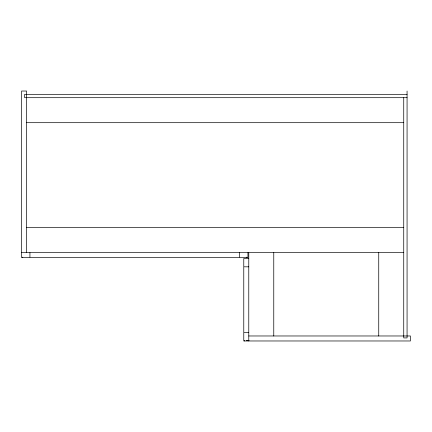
<?xml version="1.0" encoding="UTF-8"?>
<svg xmlns="http://www.w3.org/2000/svg" width="432" height="432" viewBox="0 0 432 432"><rect width="100%" height="100%" fill="white"/><g stroke="black" fill="none" stroke-linecap="round" stroke-linejoin="round"><path stroke-width="0.65" d="M407.068 94.36L24.656 94.36L24.656 97.691L407.068 97.691M26.6 122.688L403.736 122.688M26.6 227.664L403.736 227.664M21.6 252.661L403.736 252.661M248.773 258.493L243.772 258.493L243.772 340.972L410.4 340.972L410.4 335.972L248.773 335.972M244.328 266.819L248.773 266.819M244.328 332.64L248.773 332.64M246.272 340.691L249.048 340.691M407.068 91.028L407.068 337.916L403.736 337.916L403.736 97.691M378.74 252.661L378.74 335.972M273.764 252.661L273.764 335.972M248.773 252.661L248.773 340.972M247.936 252.661L247.936 257.656L21.6 257.656L21.6 91.028L26.6 91.028L26.6 252.661M246.829 257.099L246.829 257.656M244.328 340.416L244.328 340.972M239.603 252.661L239.603 257.099M29.932 252.661L29.932 257.099M22.712 257.099L22.712 257.656"/></g></svg>
